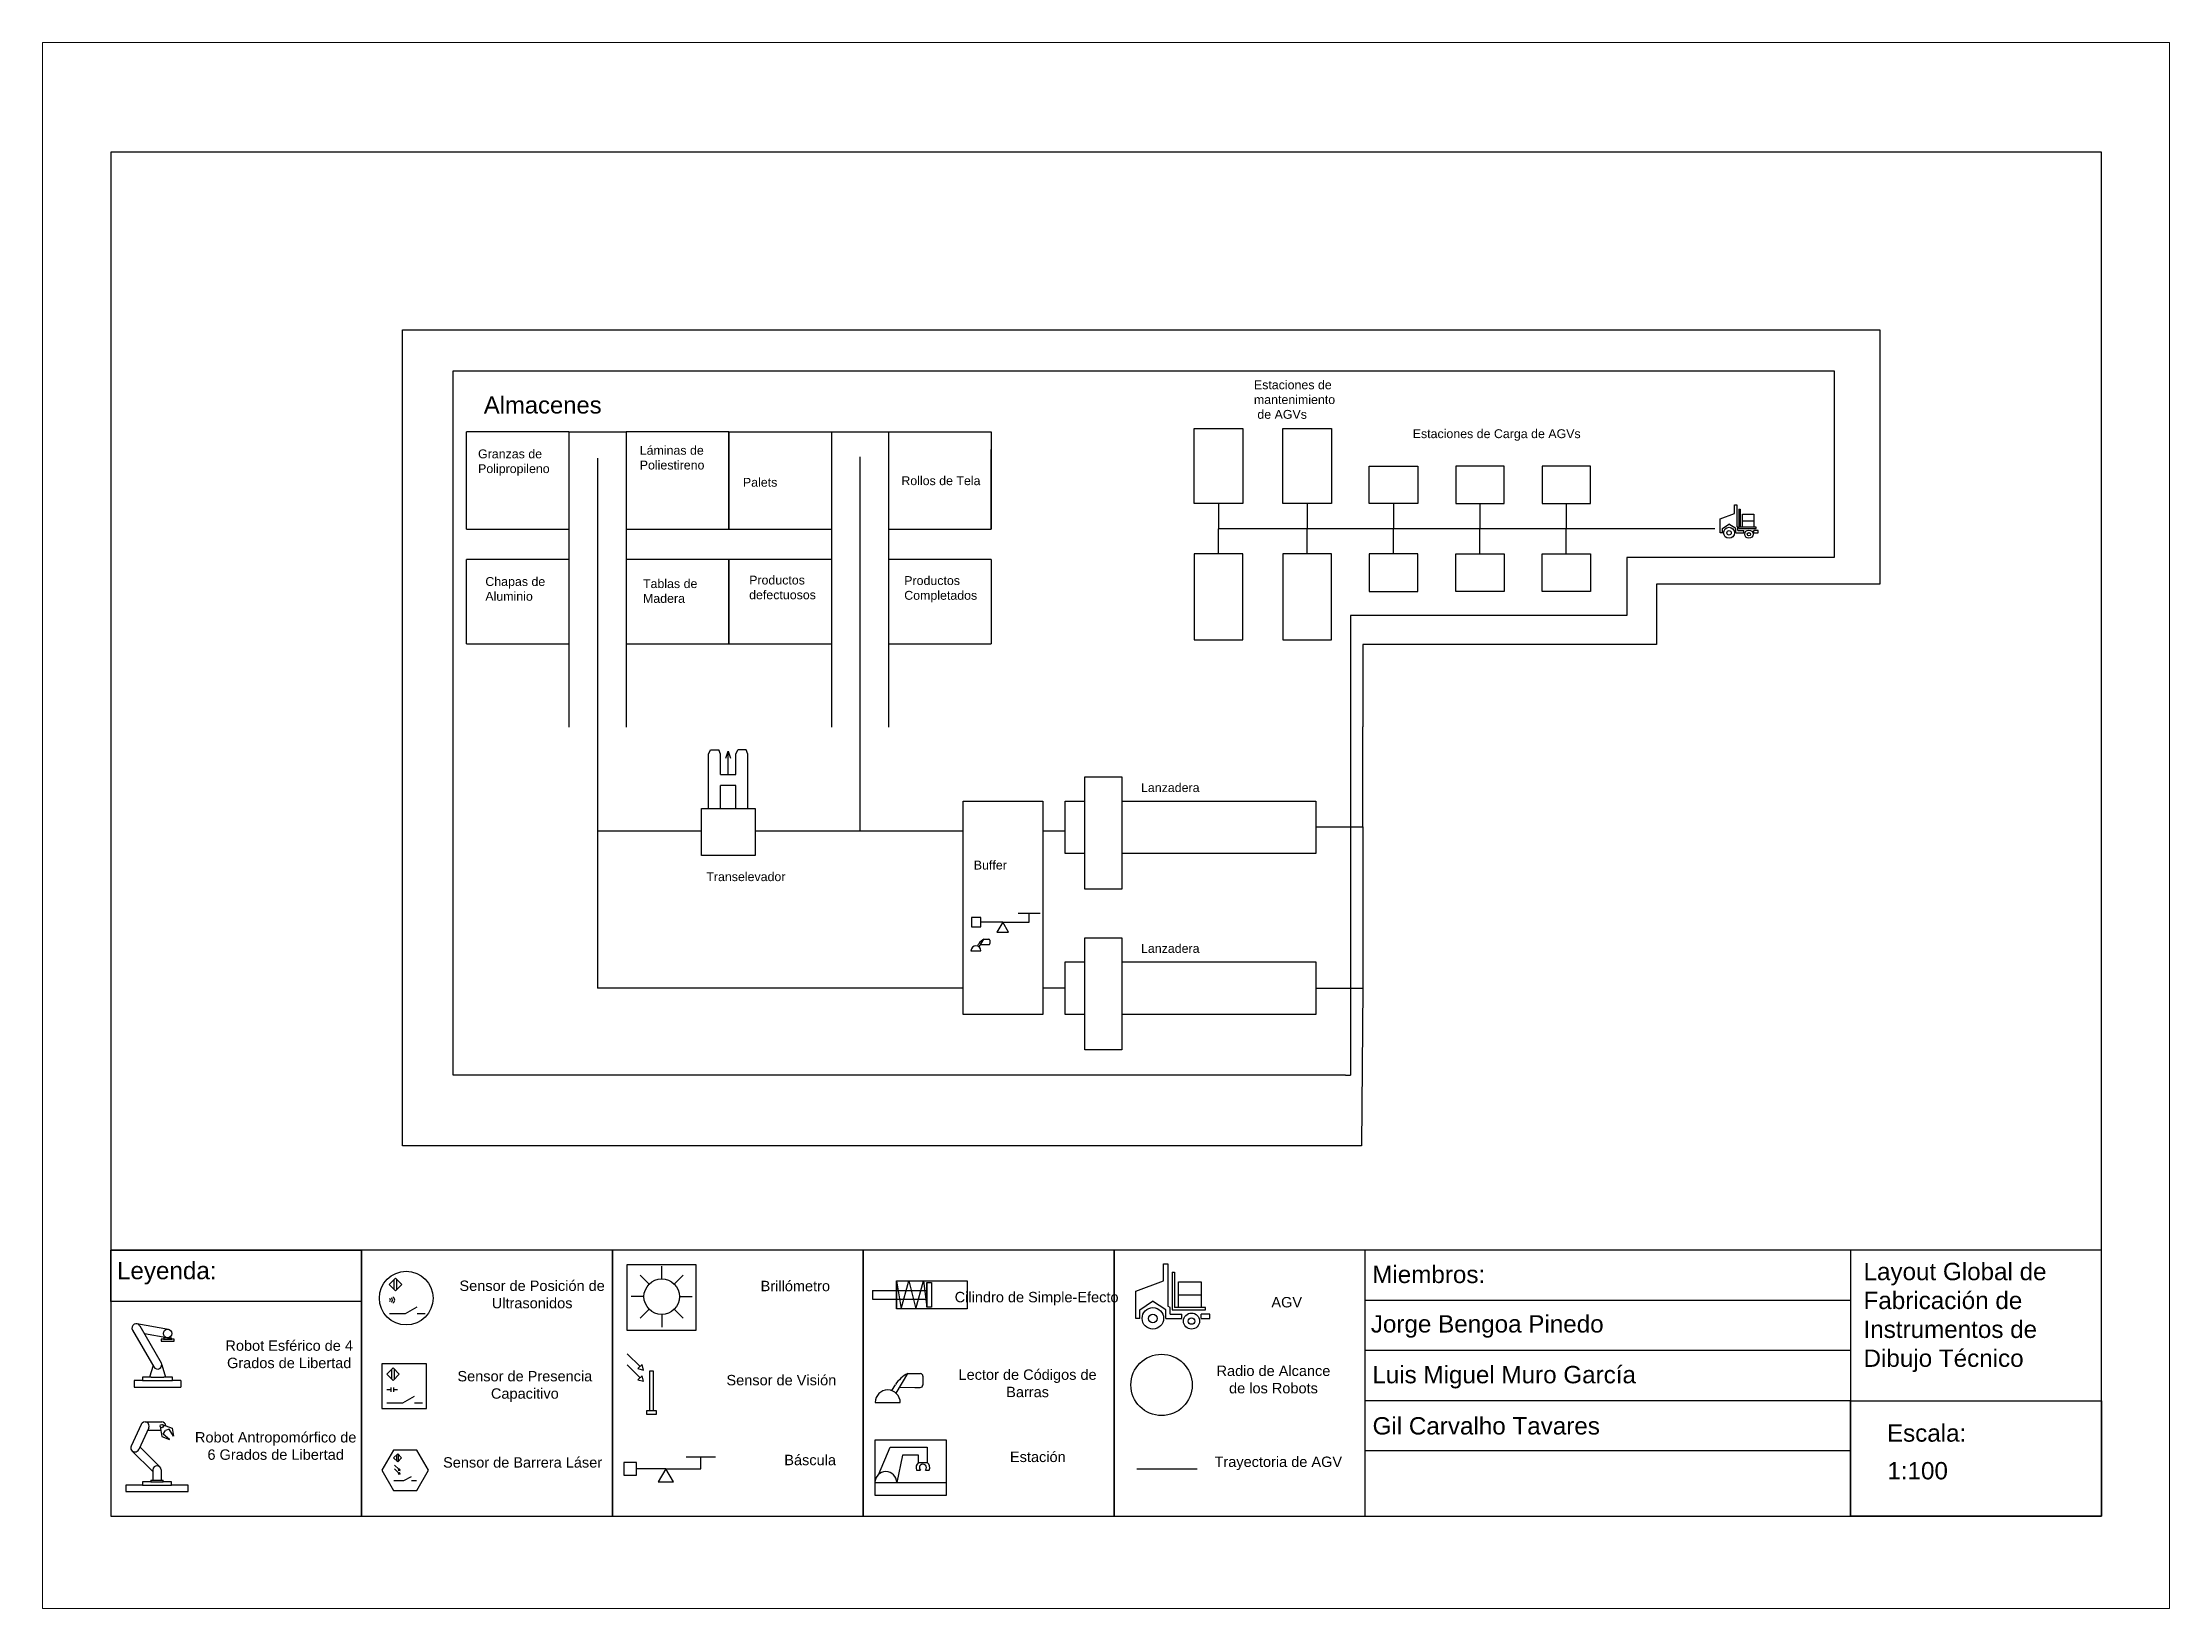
# Paper-space layout 'Layout1' of a CAD drawing. Header units: millimetres. Extents: x 0 to 374, y 0 to 276.
# The model-space entities are those that its viewports show. They can reach past a viewport. Long polylines and large blocks are cut down to what shows.
import ezdxf

# ---------------------------------------------------------------- set-up
doc = ezdxf.new("R2010")
doc.units = ezdxf.units.MM
for name, color, linetype in [('Almacenaje', 80, 'Continuous'), ('Celdas', 200, 'Continuous'), ('Maquina', 82, 'Continuous'), ('Sensores', 211, 'Continuous'), ('Texto2', 7, 'Continuous'), ('Title Block', 7, 'Continuous'), ('TrayectAGV', 140, 'Continuous'), ('TrayTRANS', 20, 'Continuous')]:
    doc.layers.add(name, color=color, linetype=linetype)
doc.styles.get("Standard").update_dxf_attribs({"font": 'arial.ttf'})

# ---------------------------------------------------------------- blocks, each defined once
blk = doc.blocks.new('Página_A2')
at = {"layer": 'Title Block', "color": 211}
for p, q in [((3.215, 2.675), (3.288, 2.748)), ((3.272, 2.618), (3.272, 2.732)), ((3.288, 2.748), (3.361, 2.675)), ((3.304, 2.618), (3.304, 2.732)), ((6.215, 2.68), (6.11, 2.784)), ((6.36, 2.74), (6.36, 2.888)), ((6.505, 2.68), (6.609, 2.784)), ((9.071, 2.716), (9.123, 2.394)), ((9.123, 2.394), (9.213, 2.716)), ((9.213, 2.716), (9.293, 2.394)), ((9.293, 2.394), (9.383, 2.716)), ((9.383, 2.716), (9.421, 2.413)), ((3.288, 2.602), (3.215, 2.675)), ((3.361, 2.675), (3.288, 2.602)), ((6.154, 2.535), (6.007, 2.535)), ((6.565, 2.535), (6.713, 2.535)), ((8.793, 2.605), (9.421, 2.605)), ((8.793, 2.605), (8.793, 2.504)), ((8.793, 2.504), (9.421, 2.504)), ((9.421, 2.697), (9.421, 2.413)), ((3.217, 2.342), (3.402, 2.342)), ((3.402, 2.342), (3.536, 2.419)), ((3.536, 2.342), (3.629, 2.342)), ((6.215, 2.39), (6.11, 2.286)), ((6.36, 2.33), (6.36, 2.182)), ((6.505, 2.39), (6.609, 2.286)), ((5.961, 1.876), (6.11, 1.727)), ((5.961, 1.748), (6.11, 1.599)), ((3.186, 1.641), (3.259, 1.714)), ((3.259, 1.568), (3.186, 1.641)), ((3.234, 1.488), (3.234, 1.437)), ((3.243, 1.585), (3.243, 1.698)), ((3.259, 1.714), (3.331, 1.641)), ((3.331, 1.641), (3.259, 1.568)), ((3.265, 1.488), (3.265, 1.437)), ((3.275, 1.585), (3.275, 1.698)), ((9.016, 1.451), (9.057, 1.519)), ((9.066, 1.421), (9.201, 1.649)), ((9.106, 1.489), (9.281, 1.487)), ((9.201, 1.649), (9.346, 1.647)), ((9.281, 1.487), (9.344, 1.487)), ((9.375, 1.618), (9.374, 1.515)), ((3.188, 1.463), (3.234, 1.463)), ((3.188, 1.308), (3.373, 1.308)), ((3.265, 1.463), (3.311, 1.463)), ((3.373, 1.308), (3.507, 1.385)), ((3.507, 1.308), (3.599, 1.308)), ((8.823, 1.315), (9.114, 1.312)), ((6.223, 1.218), (6.185, 1.218)), ((6.185, 1.218), (6.185, 1.18)), ((6.185, 1.18), (6.3, 1.18)), ((6.3, 1.218), (6.261, 1.218)), ((6.3, 1.18), (6.3, 1.218)), ((8.822, 0.389), (8.822, 0.883)), ((8.822, 0.883), (9.643, 0.883)), ((8.861, 0.48), (8.998, 0.799)), ((8.998, 0.799), (9.425, 0.799)), ((9.425, 0.799), (9.425, 0.622)), ((9.643, 0.883), (9.643, 0.238)), ((3.265, 0.674), (3.312, 0.72)), ((3.312, 0.627), (3.265, 0.674)), ((3.276, 0.591), (3.325, 0.542)), ((3.276, 0.549), (3.325, 0.499)), ((3.301, 0.637), (3.301, 0.71)), ((3.312, 0.72), (3.358, 0.674)), ((3.358, 0.674), (3.312, 0.627)), ((3.322, 0.637), (3.322, 0.71)), ((6.406, 0.548), (6.067, 0.548)), ((6.406, 0.548), (6.813, 0.548)), ((6.982, 0.684), (6.643, 0.684)), ((6.813, 0.548), (6.813, 0.684)), ((9.14, 0.707), (9.073, 0.389)), ((9.324, 0.707), (9.14, 0.707)), ((9.296, 0.561), (9.296, 0.561)), ((9.296, 0.561), (9.296, 0.561)), ((9.301, 0.533), (9.345, 0.533)), ((9.324, 0.622), (9.324, 0.707)), ((9.324, 0.622), (9.425, 0.622)), ((9.333, 0.561), (9.333, 0.561)), ((9.333, 0.561), (9.333, 0.561)), ((9.333, 0.561), (9.333, 0.561)), ((9.404, 0.533), (9.448, 0.533)), ((9.416, 0.561), (9.416, 0.561)), ((9.416, 0.561), (9.416, 0.561)), ((3.266, 0.412), (3.385, 0.412)), ((3.385, 0.412), (3.471, 0.461)), ((3.471, 0.412), (3.531, 0.412))]:
    blk.add_line(p, q, dxfattribs=at)
at = {"layer": 'Title Block', "color": 80}
for p, q in [((11.831, 2.6), (12.153, 2.717)), ((12.153, 2.717), (12.153, 2.915)), ((12.153, 2.915), (12.203, 2.915)), ((12.203, 2.915), (12.203, 2.426)), ((12.252, 2.816), (12.252, 2.383)), ((12.252, 2.816), (12.277, 2.816)), ((12.277, 2.816), (12.277, 2.408)), ((12.326, 2.557), (12.326, 2.705)), ((12.326, 2.705), (12.587, 2.705)), ((12.587, 2.705), (12.587, 2.557)), ((11.831, 2.284), (11.831, 2.6)), ((11.88, 2.383), (12.023, 2.483)), ((12.178, 2.383), (12.023, 2.483)), ((12.326, 2.408), (12.326, 2.557)), ((12.326, 2.557), (12.587, 2.557)), ((12.587, 2.557), (12.587, 2.408)), ((0.666, 2.157), (0.303, 2.222)), ((11.88, 2.284), (11.831, 2.284)), ((11.88, 2.284), (11.88, 2.383)), ((12.178, 2.284), (12.178, 2.383)), ((12.178, 2.284), (12.362, 2.284)), ((12.227, 2.41), (12.203, 2.426)), ((12.227, 2.334), (12.227, 2.41)), ((12.227, 2.334), (12.362, 2.334)), ((12.252, 2.383), (12.637, 2.383)), ((12.637, 2.408), (12.277, 2.408)), ((12.362, 2.284), (12.362, 2.334)), ((12.362, 2.284), (12.362, 2.284)), ((12.686, 2.334), (12.587, 2.334)), ((12.587, 2.284), (12.587, 2.334)), ((12.587, 2.284), (12.686, 2.284)), ((12.637, 2.383), (12.637, 2.408)), ((12.686, 2.284), (12.686, 2.334)), ((0.252, 2.149), (0.497, 1.723)), ((0.337, 2.198), (0.582, 1.772)), ((0.648, 2.06), (0.39, 2.107)), ((0.608, 2.045), (0.583, 2.045)), ((0.583, 2.045), (0.583, 2.02)), ((0.583, 2.02), (0.731, 2.02)), ((0.608, 2.045), (0.706, 2.045)), ((0.657, 2.06), (0.623, 2.06)), ((0.657, 2.06), (0.691, 2.06)), ((0.731, 2.045), (0.706, 2.045)), ((0.731, 2.02), (0.731, 2.045)), ((0.488, 1.739), (0.447, 1.605)), ((0.574, 1.783), (0.574, 1.783)), ((0.574, 1.783), (0.574, 1.783)), ((0.574, 1.783), (0.574, 1.783)), ((0.589, 1.748), (0.634, 1.605)), ((0.368, 1.566), (0.269, 1.566)), ((0.269, 1.566), (0.269, 1.492)), ((0.269, 1.492), (0.81, 1.492)), ((0.466, 1.605), (0.368, 1.605)), ((0.368, 1.605), (0.368, 1.566)), ((0.368, 1.566), (0.712, 1.566)), ((0.466, 1.605), (0.613, 1.605)), ((0.712, 1.605), (0.613, 1.605)), ((0.712, 1.566), (0.712, 1.605)), ((0.81, 1.566), (0.712, 1.566)), ((0.81, 1.566), (0.81, 1.492)), ((0.353, 1.061), (0.236, 0.811)), ((0.44, 1.021), (0.323, 0.77)), ((0.396, 1.089), (0.588, 1.089)), ((0.427, 0.993), (0.577, 0.993)), ((0.569, 1.038), (0.59, 0.92)), ((0.595, 1.059), (0.708, 1.018)), ((0.607, 0.948), (0.631, 0.99)), ((0.676, 1.007), (0.631, 0.99)), ((0.724, 0.924), (0.676, 1.007)), ((0.708, 1.018), (0.724, 0.924)), ((0.245, 0.756), (0.486, 0.516)), ((0.323, 0.77), (0.323, 0.77)), ((0.337, 0.8), (0.568, 0.57)), ((0.59, 0.92), (0.68, 0.887)), ((0.68, 0.887), (0.607, 0.948)), ((0.486, 0.536), (0.486, 0.415)), ((0.568, 0.57), (0.568, 0.57)), ((0.568, 0.57), (0.568, 0.57)), ((0.568, 0.57), (0.568, 0.57)), ((0.582, 0.536), (0.582, 0.415)), ((0.366, 0.358), (0.174, 0.358)), ((0.174, 0.358), (0.174, 0.286)), ((0.174, 0.286), (0.894, 0.286)), ((0.462, 0.396), (0.366, 0.396)), ((0.366, 0.396), (0.366, 0.358)), ((0.366, 0.358), (0.702, 0.358)), ((0.462, 0.415), (0.606, 0.415)), ((0.462, 0.415), (0.462, 0.396)), ((0.462, 0.396), (0.606, 0.396)), ((0.606, 0.396), (0.606, 0.415)), ((0.702, 0.396), (0.606, 0.396)), ((0.702, 0.358), (0.702, 0.396)), ((0.894, 0.358), (0.702, 0.358)), ((0.894, 0.286), (0.894, 0.358))]:
    blk.add_line(p, q, dxfattribs=at)
at = {"layer": 'Title Block'}
for p, q in [((20.083, 2.492), (14.478, 2.492)), ((20.083, 1.913), (14.478, 1.913)), ((20.083, 1.334), (14.478, 1.334)), ((20.083, 0.755), (14.478, 0.755))]:
    blk.add_line(p, q, dxfattribs=at)
at = {"layer": 'Title Block', "color": 4}
blk.add_line((11.844, 0.549), (12.539, 0.549), dxfattribs=at)
at = {"layer": 'Title Block'}
for points in [[(0, 0), (22.979, 0), (22.979, 15.743), (0, 15.743)], [(0, 0), (22.979, 0), (22.979, 3.071), (0, 3.071)], [(2.896, 3.071), (0, 3.071), (0, 0), (2.896, 0)], [(0, 3.071), (2.896, 3.071), (2.896, 2.48), (0, 2.48)], [(5.791, 3.071), (2.896, 3.071), (2.896, 0), (5.791, 0)], [(8.687, 3.071), (5.791, 3.071), (5.791, 0), (8.687, 0)], [(11.583, 3.071), (8.687, 3.071), (8.687, 0), (11.583, 0)], [(14.478, 3.071), (11.583, 3.071), (11.583, 0), (14.478, 0)], [(22.979, 3.071), (20.083, 3.071), (20.083, 0), (22.979, 0)], [(20.083, 1.334), (22.979, 1.334), (22.979, 0), (20.083, 0)]]:
    blk.add_lwpolyline(points, close=True, dxfattribs=at)
at = {"layer": 'Title Block', "color": 211}
for points in [[(5.961, 2.906), (6.752, 2.906), (6.752, 2.143), (5.961, 2.143)], [(9.071, 2.716), (9.884, 2.716), (9.884, 2.394), (9.071, 2.394)], [(9.071, 2.394), (9.071, 2.394), (9.071, 2.716), (9.071, 2.716)], [(9.421, 2.697), (9.473, 2.697), (9.473, 2.413), (9.421, 2.413)], [(3.129, 1.243), (3.644, 1.243), (3.644, 1.758), (3.129, 1.758)], [(6.133, 1.751), (6.086, 1.704), (6.151, 1.686)], [(6.133, 1.622), (6.086, 1.575), (6.151, 1.558)], [(6.261, 1.679), (6.261, 1.218), (6.223, 1.218), (6.223, 1.679)], [(3.263, 0.298), (3.532, 0.298), (3.666, 0.531), (3.532, 0.763), (3.263, 0.763), (3.129, 0.531)], [(3.333, 0.549), (3.317, 0.534), (3.339, 0.528)], [(3.333, 0.507), (3.317, 0.491), (3.339, 0.486)], [(5.924, 0.62), (5.924, 0.476), (6.067, 0.476), (6.067, 0.62)], [(6.406, 0.548), (6.318, 0.396), (6.494, 0.396)]]:
    blk.add_lwpolyline(points, close=True, dxfattribs=at)
blk.add_lwpolyline([(9.643, 0.238), (8.822, 0.238), (8.822, 0.389), (9.643, 0.389)], dxfattribs=at)
for centre, radius in [((3.411, 2.518), 0.31), ((6.36, 2.535), 0.205)]:
    blk.add_circle(centre, radius, dxfattribs=at)
at = {"layer": 'Title Block', "color": 80}
for centre, radius in [((12.029, 2.284), 0.124), ((12.029, 2.284), 0.0495), ((12.475, 2.253), 0.0929), ((12.475, 2.253), 0.0372), ((0.657, 2.109), 0.0491), ((0.588, 1.041), 0.0192)]:
    blk.add_circle(centre, radius, dxfattribs=at)
at = {"layer": 'Title Block', "color": 1}
blk.add_circle((12.129, 1.516), 0.354, dxfattribs=at)
at = {"layer": 'Title Block', "color": 211}
for centre, radius, start, end in [((3.21, 2.496), 0.0189, 294.135, 65.865), ((3.223, 2.496), 0.0296, 299.7546, 60.2454), ((3.235, 2.496), 0.0424, 301.8237, 58.1763), ((9.372, 1.313), 0.377, 117.0331, 146.7672), ((9.345, 1.516), 0.0291, 269.3784, 359.3784), ((9.346, 1.618), 0.0291, 359.3784, 89.3784), ((8.968, 1.313), 0.145, 359.3784, 179.3784), ((8.947, 0.389), 0.126, 0, 180), ((9.375, 0.561), 0.0789, 129.5881, 201.2684), ((9.375, 0.561), 0.0413, 315.8815, 224.1185), ((9.375, 0.59), 0.0503, 325.008, 325.3048), ((9.375, 0.561), 0.0789, 338.7316, 50.4119)]:
    blk.add_arc(centre, radius, start, end, dxfattribs=at)
at = {"layer": 'Title Block', "color": 80}
for centre, radius, start, end in [((0.294, 2.174), 0.0491, 29.9651, 209.9651), ((0.623, 2.045), 0.0147, 90, 180), ((0.691, 2.045), 0.0147, 0, 90), ((0.54, 1.748), 0.0491, 209.9651, 29.9651), ((0.396, 1.041), 0.048, 335, 155), ((0.588, 1.041), 0.048, 3.5784, 90), ((0.279, 0.79), 0.048, 155, 335), ((0.534, 0.536), 0.048, 0, 180)]:
    blk.add_arc(centre, radius, start, end, dxfattribs=at)
at = {"layer": 'Title Block'}
for s, width, heights, insert, char_height, attachment_point in [('Leyenda:', 2.72994, [0], (0.072, 2.936), 0.2, 1), ('Sensor de Posición de Ultrasonidos', 1.87586, [0], (4.864, 2.56), 0.12, 5), ('Brillómetro', 1.87586, [0], (7.902, 2.657), 0.12, 5), ('Miembros:', 1.54087, [0], (14.561, 2.892), 0.2, 1), ('Layout Global de Fabricación de Instrumentos de Dibujo Técnico', 2.72953, [0], (20.232, 2.925), 0.2, 1), ('Cilindro de Simple-Efecto', 1.87586, [0], (10.687, 2.512), 0.12, 5), ('AGV', 1.87586, [0], (13.574, 2.47), 0.12, 5), ('Jorge Bengoa Pinedo', 5.47554, [0], (14.545, 2.321), 0.2, 1), ('Robot Esférico de 4 Grados de Libertad', 1.87586, [0], (2.06, 1.869), 0.12, 5), ('Radio de Alcance\\Pde los Robots', 1.87586, [0], (13.421, 1.578), 0.12, 5), ('Luis Miguel Muro García', 5.47554, [0], (14.562, 1.735), 0.2, 1), ('Sensor de Presencia Capacitivo', 1.87586, [0], (4.78, 1.499), 0.12, 5), ('Sensor de Visión ', 1.87586, [0], (7.741, 1.571), 0.12, 5), ('Lector de Códigos de Barras', 1.87586, [0], (10.583, 1.534), 0.12, 5), ('Gil Carvalho Tavares', 5.47554, [0], (14.565, 1.144), 0.2, 1), ('Escala:', 1.99638, [0], (20.502, 1.061), 0.2, 1), ('Robot Antropomórfico de 6 Grados de Libertad', 1.87586, [0], (1.904, 0.811), 0.12, 5), ('Estación ', 1.87586, [0], (10.701, 0.685), 0.12, 5), ('Sensor de Barrera Láser', 1.87586, [0], (4.754, 0.621), 0.12, 5), ('Báscula', 1.87586, [0], (8.073, 0.649), 0.12, 5), ('Trayectoria de AGV', 1.87586, [0], (13.477, 0.611), 0.12, 5), ('1:100', 1.46257, [0.204], (20.507, 0.626), 0.2, 1)]:
    blk.add_mtext_dynamic_manual_height_columns(s, width=width, gutter_width=1, heights=heights, dxfattribs=dict(at, insert=insert, char_height=char_height, attachment_point=attachment_point))

msp = doc.modelspace()

# ---------------------------------------------------------------- linework, layer by layer
at = {"layer": 'Almacenaje'}
for p, q in [((12186, 21139), (10381, 21139)), ((12186, 21139), (13190, 21139)), ((14998, 21139), (13190, 21139)), ((10381, 19423), (12186, 19423)), ((13190, 19423), (14998, 19423)), ((14998, 19423), (16803, 19423)), ((17807, 19423), (19615, 19423)), ((12186, 18890), (10381, 18890)), ((14998, 18890), (13190, 18890)), ((16803, 18890), (14998, 18890)), ((19615, 18890), (17807, 18890)), ((10381, 17409), (12186, 17409)), ((13190, 17409), (14998, 17409)), ((14998, 17409), (16803, 17409)), ((17807, 17409), (19615, 17409))]:
    msp.add_line(p, q, dxfattribs=at)
for points in [[(10381, 19423), (10381, 21139)], [(12186, 21139), (12186, 15941)], [(13190, 21139), (13190, 15941)], [(14998, 19423), (14998, 21139), (16803, 21139), (16803, 18890)], [(14998, 21139), (14998, 19423)], [(14998, 19423), (14998, 21139)], [(16803, 21139), (17807, 21139), (17807, 18890)], [(17807, 21139), (19615, 21139), (19615, 19423)], [(19615, 19423), (19615, 20828)], [(10381, 17409), (10381, 18890)], [(14998, 18890), (14998, 17409)], [(14998, 17409), (14998, 18890)], [(16803, 18890), (16803, 15941)], [(17807, 18890), (17807, 15941)], [(19615, 18890), (19615, 17409)]]:
    msp.add_lwpolyline(points, dxfattribs=at)
msp.add_lwpolyline([(19120, 14642), (20526, 14642), (20526, 10889), (19120, 10889)], close=True, dxfattribs=at)
at = {"layer": 'Celdas'}
for p, q in [((10147, 9819), (10147, 22209)), ((10147, 22209), (34447, 22209)), ((34447, 22209), (34447, 18929)), ((34447, 18929), (30797, 18929)), ((30797, 18929), (30797, 17909)), ((30797, 17909), (25937, 17909)), ((25937, 17909), (25937, 9819)), ((25847, 9819), (10147, 9819)), ((25847, 9819), (25937, 9819))]:
    msp.add_line(p, q, dxfattribs=at)
at = {"layer": 'Maquina'}
for p, q in [((32696, 19699), (32696, 19854)), ((32696, 19854), (32735, 19854)), ((32735, 19854), (32735, 19472)), ((32444, 19608), (32696, 19699)), ((32444, 19361), (32444, 19608)), ((32483, 19439), (32594, 19516)), ((32715, 19439), (32594, 19516)), ((32754, 19460), (32735, 19472)), ((32773, 19777), (32773, 19439)), ((32773, 19777), (32793, 19777)), ((32793, 19777), (32793, 19458)), ((32832, 19574), (32832, 19691)), ((32832, 19691), (33035, 19691)), ((32832, 19458), (32832, 19574)), ((32832, 19574), (33035, 19574)), ((33035, 19691), (33035, 19574)), ((33035, 19574), (33035, 19458)), ((32483, 19361), (32444, 19361)), ((32483, 19361), (32483, 19439)), ((32715, 19361), (32715, 19439)), ((32715, 19361), (32860, 19361)), ((32754, 19400), (32754, 19460)), ((32754, 19400), (32860, 19400)), ((32773, 19439), (33074, 19439)), ((33074, 19458), (32793, 19458)), ((32860, 19361), (32860, 19400)), ((32860, 19361), (32860, 19361)), ((33113, 19400), (33035, 19400)), ((33035, 19361), (33035, 19400)), ((33035, 19361), (33113, 19361)), ((33074, 19439), (33074, 19458)), ((33113, 19361), (33113, 19400)), ((14643, 15465), (14675, 15541)), ((14643, 14512), (14643, 15465)), ((14675, 15541), (14821, 15541)), ((14853, 15465), (14821, 15541)), ((14853, 15108), (14853, 15465)), ((14948, 15396), (14988, 15518)), ((14988, 15108), (14988, 15518)), ((14988, 15518), (15028, 15396)), ((15123, 15465), (15155, 15541)), ((15123, 15108), (15123, 15465)), ((15301, 15541), (15155, 15541)), ((15333, 15465), (15301, 15541)), ((15333, 14512), (15333, 15465)), ((14853, 15108), (15123, 15108)), ((14853, 14512), (14853, 14915)), ((15123, 14915), (14853, 14915)), ((15123, 14512), (15123, 14915)), ((20526, 14119), (20914, 14119)), ((20914, 11351), (20526, 11351))]:
    msp.add_line(p, q, dxfattribs=at)
for points in [[(23188, 21196), (24042, 21196), (24042, 19877), (23188, 19877)], [(24747, 21196), (25601, 21196), (25601, 19877), (24747, 19877)], [(26268, 20535), (27122, 20535), (27122, 19877), (26268, 19877)], [(28642, 20535), (27788, 20535), (27788, 19877), (28642, 19877)], [(30162, 20535), (29308, 20535), (29308, 19877), (30162, 19877)], [(23188, 17478), (24042, 17478), (24042, 18989), (23188, 18989)], [(24747, 17478), (25601, 17478), (25601, 18989), (24747, 18989)], [(26268, 18331), (27122, 18331), (27122, 18989), (26268, 18989)], [(28642, 18331), (27788, 18331), (27788, 18989), (28642, 18989)], [(30162, 18331), (29308, 18331), (29308, 18989), (30162, 18989)], [(21265, 15066), (21912, 15066), (21912, 13092), (21265, 13092)], [(14515, 14512), (15460, 14512), (15460, 13686), (14515, 13686)], [(21265, 12236), (21912, 12236), (21912, 10262), (21265, 10262)]]:
    msp.add_lwpolyline(points, close=True, dxfattribs=at)
for points in [[(21265, 13719), (20914, 13719), (20914, 14642), (21265, 14642)], [(21912, 14642), (25328, 14642), (25328, 13719), (21912, 13719)], [(21265, 10889), (20914, 10889), (20914, 11812), (21265, 11812)], [(21912, 11812), (25328, 11812), (25328, 10889), (21912, 10889)]]:
    msp.add_lwpolyline(points, dxfattribs=at)
for centre, radius in [((32599, 19361), 96.9), ((32599, 19361), 38.8), ((32947, 19337), 72.7), ((32947, 19337), 29.1)]:
    msp.add_circle(centre, radius, dxfattribs=at)
at = {"layer": 'Sensores'}
for p, q in [((19818, 12509), (19431, 12509)), ((19818, 12509), (20283, 12509)), ((20477, 12664), (20089, 12664)), ((20283, 12509), (20283, 12664)), ((19259, 12008), (19435, 12008)), ((19375, 12091), (19399, 12133)), ((19406, 12074), (19486, 12212)), ((19430, 12115), (19535, 12115)), ((19486, 12212), (19574, 12212)), ((19535, 12115), (19574, 12115)), ((19591, 12195), (19591, 12133))]:
    msp.add_line(p, q, dxfattribs=at)
for points in [[(19266, 12591), (19266, 12427), (19431, 12427), (19431, 12591)], [(19818, 12509), (19717, 12335), (19919, 12335)]]:
    msp.add_lwpolyline(points, close=True, dxfattribs=at)
for centre, radius, start, end in [((19347, 12008), 87.9, 0, 180), ((19592, 12010), 228, 117.6547, 147.3888), ((19574, 12195), 17.6, 0, 90), ((19574, 12133), 17.6, 270, 0)]:
    msp.add_arc(centre, radius, start, end, dxfattribs=at)
at = {"layer": 'TrayectAGV'}
for p, q in [((9256, 8576), (9256, 22935)), ((9256, 22935), (35250, 22935)), ((35250, 22935), (35250, 18459)), ((23615, 19877), (23615, 19433)), ((25174, 19877), (25174, 19433)), ((26695, 19877), (26695, 19433)), ((28215, 19877), (28215, 19433)), ((29735, 19877), (29735, 19433)), ((23615, 18989), (23615, 19433)), ((32349, 19433), (23615, 19433)), ((25174, 18989), (25174, 19433)), ((26695, 18989), (26695, 19433)), ((28215, 18989), (28215, 19433)), ((29735, 18989), (29735, 19433)), ((35250, 18459), (31322, 18459)), ((31322, 18459), (31322, 17395)), ((31322, 17395), (26153, 17395)), ((26153, 17395), (26153, 15949)), ((26153, 14186), (26153, 15949)), ((25328, 14186), (25925, 14186)), ((25925, 14186), (26153, 14186)), ((26153, 14186), (26153, 11351)), ((25328, 11351), (26153, 11351)), ((26153, 11351), (26133, 8576)), ((26133, 8576), (9256, 8576))]:
    msp.add_line(p, q, dxfattribs=at)
at = {"layer": 'TrayTRANS'}
for p, q in [((12688, 20674), (12688, 14119)), ((17305, 20699), (17305, 14119)), ((12688, 14119), (14515, 14119)), ((12688, 14119), (12688, 11351)), ((15460, 14119), (16301, 14119)), ((16301, 14119), (19120, 14119)), ((16771, 11351), (12688, 11351)), ((19120, 11351), (16771, 11351))]:
    msp.add_line(p, q, dxfattribs=at)

# ---------------------------------------------------------------- texts
at = {"layer": 'Celdas', "insert": (10687, 21760), "char_height": 300, "attachment_point": 1}
msp.add_mtext_dynamic_manual_height_columns('Almacenes', width=2170, gutter_width=1006, heights=[0], dxfattribs=at)
at = {"layer": 'Texto2', "attachment_point": 1}
for s, insert, char_height in [('Estaciones de \\Pmantenimiento\\P de AGVs', (24238, 22043), 155.97), ('Estaciones de Carga de AGVs', (27032, 21183), 155.97), ('Granzas de\\PPolipropileno', (10586, 20828), 155.97), ('Láminas de\\PPoliestireno', (13431, 20891), 155.97), ('Palets', (15246, 20328), 156), ('Rollos de Tela', (18034, 20356), 155.97), ('Chapas de\\PAluminio', (10714, 18582), 156), ('Tablas de\\PMadera', (13488, 18545), 156), ('Productos\\Pdefectuosos', (15356, 18608), 155.97), ('Productos\\PCompletados', (18085, 18599), 155.97), ('Lanzadera', (22251, 14956), 156), ('Buffer', (19309, 13593), 156), ('Transelevador', (14602, 13389), 155.97), ('Lanzadera', (22251, 12127), 156)]:
    msp.add_mtext(s, dxfattribs=dict(at, insert=insert, char_height=char_height))

psp = doc.layouts.get("Layout1")

# ---------------------------------------------------------------- block references
at = {"xscale": 15.24423110124122, "yscale": 15.24423110124122, "zscale": 15.24423110124122}
psp.add_blockref('Página_A2', (11.87, 16.62), dxfattribs=at)

# ---------------------------------------------------------------- viewports
at = {"layer": '0'}
psp.add_viewport(center=(187, 138.16), size=(374.25, 275.5111), view_center_point=(21635.45, 14211.61), view_height=27551.1086, dxfattribs=at)

doc.saveas('drawing.dxf')
